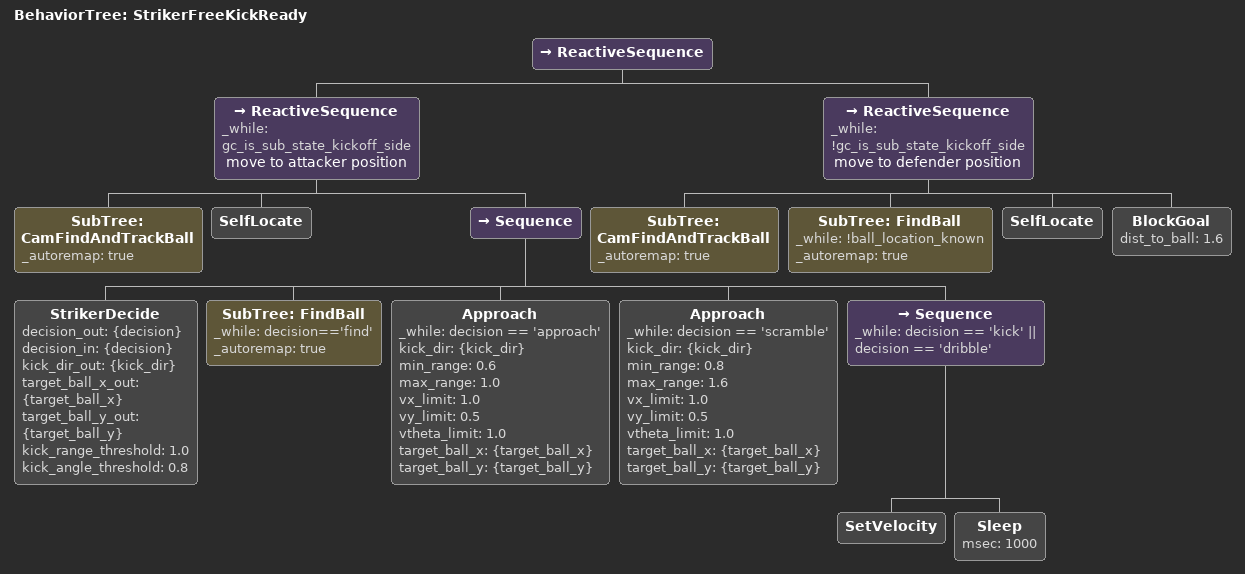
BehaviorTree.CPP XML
<root BTCPP_format="4" >
   <include path="./subtree_cam_find_and_track_ball.xml" />
   <include path="./subtree_find_ball.xml" />
   <BehaviorTree ID="StrikerFreeKickReady">
      <ReactiveSequence>
         <ReactiveSequence _while="gc_is_sub_state_kickoff_side" name="move to attacker position">
            <SubTree ID="CamFindAndTrackBall" _autoremap="true" />
            <SelfLocate />
            <Sequence>
               <StrikerDecide decision_out="{decision}" decision_in="{decision}"
                              kick_dir_out="{kick_dir}"
                              target_ball_x_out="{target_ball_x}"
                              target_ball_y_out="{target_ball_y}"
                              kick_range_threshold="1.0" kick_angle_threshold="0.8" />
               <SubTree ID="FindBall" _while="decision=='find'" _autoremap="true" />
               <Approach _while="decision == 'approach'"
                           kick_dir="{kick_dir}" min_range="0.6" max_range="1.0"
                           vx_limit="1.0" vy_limit="0.5" vtheta_limit="1.0"
                           target_ball_x="{target_ball_x}" target_ball_y="{target_ball_y}" />
               <Approach _while="decision == 'scramble'"
                           kick_dir="{kick_dir}" min_range="0.8" max_range="1.6"
                           vx_limit="1.0" vy_limit="0.5" vtheta_limit="1.0"
                           target_ball_x="{target_ball_x}" target_ball_y="{target_ball_y}" />
               <Sequence _while="decision == 'kick' || decision == 'dribble'">
                  <SetVelocity />
                  <Sleep msec="1000" />
               </Sequence>
            </Sequence>
         </ReactiveSequence>
         <ReactiveSequence _while="!gc_is_sub_state_kickoff_side" name="move to defender position">
            <SubTree ID="CamFindAndTrackBall" _autoremap="true" />
            <SubTree ID="FindBall" _while="!ball_location_known" _autoremap="true" />
            <SelfLocate />
            <BlockGoal dist_to_ball="1.6" />
         </ReactiveSequence>
      </ReactiveSequence>
   </BehaviorTree>
</root>
